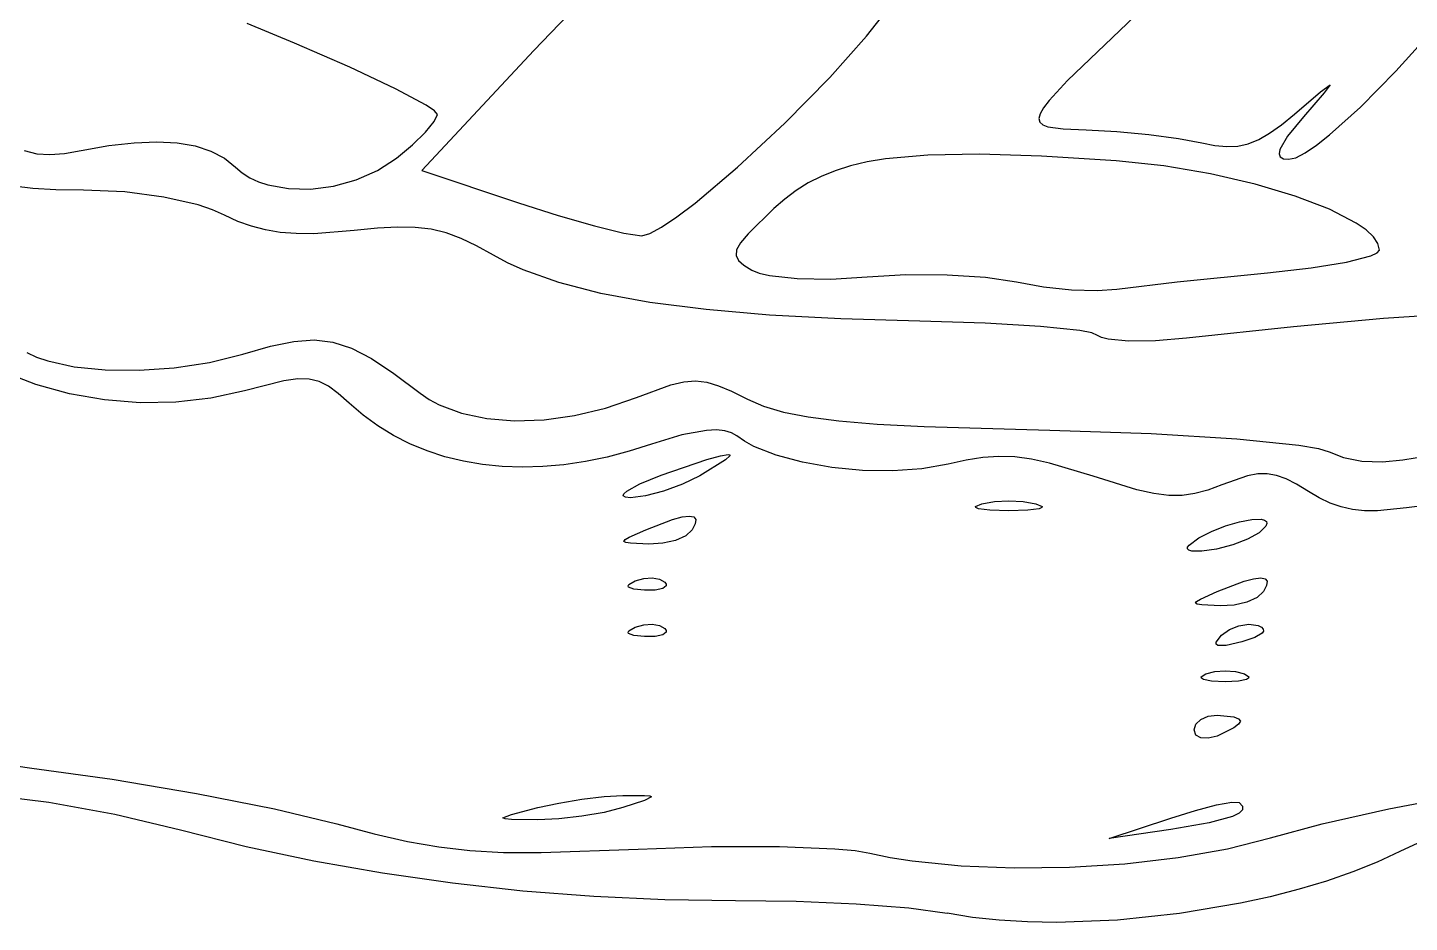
# Model space of a CAD drawing. Extents: x 9 to 1857, y 16 to 982.
# Drawn here: x 792.6 to 987, y 35.8 to 161.8 of the extents above; entities that cross this region are included whole.
import ezdxf

# ---------------------------------------------------------------- set-up
doc = ezdxf.new("R2010")
doc.units = 0

msp = doc.modelspace()

# ---------------------------------------------------------------- linework, layer by layer
at = {"layer": 'Layer 1'}
for p, q in [((872.517092, 167.574965), (863.844, 158.53791)), ((910.647563, 160.536104), (914.150036, 165.027267)), ((948.3645, 163.3769), (938.899613, 154.302919)), ((830.1724, 159.56727), (823.51428, 162.324033)), ((985.065838, 155.638647), (990.450714, 161.591594)), ((837.974539, 156.174688), (830.1724, 159.56727)), ((905.463908, 154.747664), (910.647563, 160.536104)), ((863.844, 158.53791), (848.0949, 141.65521)), ((844.363837, 153.149851), (837.974539, 156.174688)), ((980.093644, 150.577277), (985.065838, 155.638647)), ((899.134, 148.295), (905.463908, 154.747664)), ((938.899613, 154.302919), (936.305604, 151.502961)), ((974.503509, 152.714551), (975.86075, 153.72207)), ((975.86075, 153.72207), (975.011566, 152.560484)), ((848.680942, 150.822374), (844.363837, 153.149851)), ((970.8226, 149.57348), (974.503509, 152.714551)), ((975.011566, 152.560484), (972.0732, 149.19424)), ((849.856374, 150.023149), (848.680942, 150.822374)), ((850.2665, 149.52187), (849.856374, 150.023149)), ((935.508035, 150.455176), (935.030025, 149.610925)), ((936.305604, 151.502961), (935.508035, 150.455176)), ((975.767117, 146.655252), (980.093644, 150.577277)), ((848.585137, 147.039952), (849.814858, 148.529216)), ((849.814858, 148.529216), (850.2665, 149.52187)), ((892.504914, 142.114563), (899.134, 148.29498)), ((899.134, 148.29498), (899.134, 148.295)), ((935.030025, 149.610925), (934.861523, 148.946761)), ((934.861523, 148.946761), (934.99248, 148.439236)), ((934.99248, 148.439236), (935.412848, 148.064904)), ((935.412848, 148.064904), (936.112575, 147.800319)), ((936.112575, 147.800319), (938.309913, 147.506598)), ((967.322198, 146.876331), (968.980429, 148.062374)), ((968.980429, 148.062374), (970.8226, 149.57348)), ((972.0732, 149.19422), (969.838353, 146.455547)), ((972.0732, 149.19424), (972.0732, 149.19422)), ((846.765148, 145.255673), (848.585137, 147.039952)), ((938.309913, 147.506598), (941.5041, 147.3705)), ((941.5041, 147.3705), (945.813956, 147.125223)), ((945.813956, 147.125223), (950.322375, 146.693598)), ((950.322375, 146.693598), (954.494756, 146.136516)), ((954.494756, 146.136516), (957.7965, 145.51487)), ((964.311913, 145.402895), (965.786497, 145.996216)), ((965.786497, 145.996216), (967.322198, 146.876331)), ((969.838353, 146.455547), (968.764488, 144.602599)), ((973.918786, 145.198922), (975.767117, 146.655252)), ((792.158772, 144.465522), (793.932781, 144.001512)), ((793.932781, 144.001512), (795.771915, 143.876808)), ((795.771915, 143.876808), (797.805736, 144.044262)), ((797.805736, 144.044262), (800.16381, 144.45673)), ((800.16381, 144.45673), (804.062776, 145.14334)), ((804.062776, 145.14334), (807.611946, 145.551523)), ((807.611946, 145.551523), (810.817126, 145.680656)), ((810.817126, 145.680656), (813.684123, 145.530112)), ((813.684123, 145.530112), (816.218743, 145.099269)), ((816.218743, 145.099269), (818.426793, 144.3875)), ((818.426793, 144.3875), (820.31408, 143.394182)), ((844.5427, 143.37797), (846.765148, 145.255673)), ((919.254404, 143.811784), (913.280268, 143.277615)), ((926.502738, 143.923684), (919.254404, 143.811784)), ((935.250802, 143.644811), (926.502738, 143.923684)), ((957.7965, 145.51487), (959.640738, 145.152356)), ((959.640738, 145.152356), (961.300445, 145.000099)), ((961.300445, 145.000099), (962.837033, 145.077234)), ((962.837033, 145.077234), (964.311913, 145.402895)), ((968.764488, 144.602599), (968.653805, 143.982212)), ((968.653805, 143.982212), (968.822428, 143.551984)), ((970.997605, 143.450479), (972.319241, 144.12034)), ((972.319241, 144.12034), (973.918786, 145.198922)), ((820.31408, 143.394182), (821.88641, 142.11869)), ((821.88641, 142.11869), (822.830905, 141.311453)), ((841.838209, 141.622836), (844.54261, 143.37799)), ((844.54261, 143.37799), (844.5427, 143.37797)), ((886.506662, 137.067354), (892.504914, 142.114563)), ((908.354795, 142.289683), (906.214829, 141.615714)), ((910.700544, 142.842338), (908.354795, 142.289683)), ((913.280268, 143.277615), (910.700544, 142.842338)), ((945.72413, 143.00666), (935.250802, 143.644811)), ((952.430892, 142.301292), (945.72413, 143.00666)), ((959.029275, 141.185109), (952.430892, 142.301292)), ((968.822428, 143.551984), (969.266709, 143.301491)), ((969.266709, 143.301491), (969.983, 143.22031)), ((969.983, 143.22031), (970.997605, 143.450479)), ((822.830905, 141.311453), (823.915792, 140.626651)), ((823.915792, 140.626651), (825.124458, 140.06336)), ((825.124458, 140.06336), (826.440291, 139.620657)), ((835.655539, 139.445084), (838.831554, 140.309405)), ((838.831554, 140.309405), (841.838209, 141.622836)), ((848.0949, 141.65521), (861.6716, 137.10037)), ((904.252453, 140.816493), (902.439478, 139.888084)), ((906.214829, 141.615714), (904.252453, 140.816493)), ((965.277064, 139.740153), (959.029275, 141.185109)), ((793.380294, 139.092454), (790.696418, 139.435303)), ((796.594141, 138.921587), (793.380294, 139.092454)), ((800.48733, 138.87519), (796.594141, 138.921587)), ((806.305694, 138.620683), (800.48733, 138.87519)), ((811.818593, 137.903793), (806.305694, 138.620683)), ((826.440291, 139.620657), (829.327012, 139.093323)), ((829.327012, 139.093323), (832.44306, 139.037261)), ((832.44306, 139.037261), (835.655539, 139.445084)), ((900.747709, 138.82655), (899.148958, 137.627955)), ((902.439478, 139.888084), (900.747709, 138.82655)), ((970.932043, 138.048466), (965.277064, 139.740153)), ((975.751994, 136.192091), (970.932043, 138.048466)), ((816.63056, 136.794469), (811.818593, 137.903793)), ((818.650111, 136.114503), (816.63056, 136.794469)), ((820.34613, 135.36266), (818.650111, 136.114503)), ((861.6716, 137.10037), (867.242364, 135.324434)), ((883.950142, 135.131165), (886.506662, 137.067354)), ((897.61503, 136.28836), (893.960882, 132.711022)), ((899.148958, 137.627955), (897.61503, 136.28836)), ((979.494703, 134.25307), (975.751994, 136.192091)), ((822.216641, 134.488692), (820.34613, 135.36266)), ((824.117253, 133.797257), (822.216641, 134.488692)), ((867.242364, 135.324434), (872.373938, 133.856061)), ((881.79858, 133.673233), (883.950142, 135.131165)), ((980.8864, 133.278206), (979.494703, 134.25307)), ((826.091176, 133.283215), (824.117253, 133.797257)), ((828.181618, 132.941426), (826.091176, 133.283215)), ((830.431785, 132.766749), (828.181618, 132.941426)), ((832.884888, 132.754042), (830.431785, 132.766749)), ((838.57273, 133.19398), (832.884888, 132.754042)), ((841.855303, 133.527622), (838.57273, 133.19398)), ((844.678191, 133.681065), (841.855303, 133.527622)), ((847.152495, 133.63459), (844.678191, 133.681065)), ((849.389318, 133.368478), (847.152495, 133.63459)), ((851.49976, 132.863009), (849.389318, 133.368478)), ((853.594925, 132.098466), (851.49976, 132.863009)), ((872.373938, 133.856061), (876.496442, 132.84777)), ((876.496442, 132.84777), (879.04, 132.45208)), ((879.04, 132.45208), (880.134394, 132.758543)), ((880.134394, 132.758543), (881.79858, 133.673233)), ((893.960882, 132.711022), (892.919349, 131.459454)), ((981.917954, 132.313446), (980.8864, 133.278206)), ((982.55909, 131.369045), (981.917954, 132.313446)), ((855.785915, 131.055129), (853.594925, 132.098466)), ((858.18383, 129.71328), (855.785915, 131.055129)), ((892.366168, 130.467303), (892.274832, 129.66058)), ((892.919349, 131.459454), (892.366168, 130.467303)), ((982.458085, 130.062353), (982.77953, 130.45526)), ((982.77953, 130.45526), (982.55909, 131.369045)), ((860.143788, 128.653533), (858.18383, 129.71328)), ((862.319024, 127.661516), (860.143788, 128.653533)), ((892.274832, 129.66058), (892.618835, 128.965299)), ((892.618835, 128.965299), (893.37167, 128.307472)), ((893.37167, 128.307472), (894.50683, 127.61311)), ((973.145356, 127.932888), (978.15317, 128.765066)), ((978.15317, 128.765066), (981.536814, 129.640919)), ((981.536814, 129.640919), (982.458085, 130.062353)), ((867.335055, 125.877628), (862.319024, 127.661516)), ((894.50683, 127.61311), (895.534746, 127.203875)), ((895.534746, 127.203875), (896.980377, 126.870661)), ((896.980377, 126.870661), (900.85903, 126.447579)), ((900.85903, 126.447579), (905.611283, 126.374422)), ((905.611283, 126.374422), (910.70563, 126.68175)), ((910.70563, 126.68175), (916.1807, 127.006466)), ((916.1807, 127.006466), (921.969693, 126.980664)), ((921.969693, 126.980664), (927.382728, 126.627664)), ((927.382728, 126.627664), (931.72993, 125.97079)), ((954.311805, 125.998405), (967.03013, 127.24957)), ((967.03013, 127.24957), (973.145356, 127.932888)), ((967.03013, 127.24957), (967.03013, 127.24957)), ((873.271374, 124.355526), (867.335055, 125.877628)), ((931.72993, 125.97079), (935.532325, 125.288968)), ((935.532325, 125.288968), (939.462036, 124.868046)), ((939.462036, 124.868046), (943.05572, 124.741726)), ((943.05572, 124.741726), (945.85003, 124.94371)), ((945.85003, 124.94371), (954.311805, 125.998405)), ((880.16743, 123.089121), (873.271374, 124.355526)), ((888.062674, 122.072324), (880.16743, 123.089121)), ((896.996555, 121.299046), (888.062674, 122.072324)), ((907.008524, 120.763198), (896.996555, 121.299046)), ((918.13803, 120.45869), (907.008524, 120.763198)), ((983.330245, 120.803641), (970.661936, 119.665754)), ((995.721467, 121.617103), (983.330245, 120.803641)), ((927.328677, 120.18176), (918.13803, 120.45869)), ((935.100905, 119.709109), (927.328677, 120.18176)), ((940.635246, 119.106931), (935.100905, 119.709109)), ((942.307124, 118.777955), (940.635246, 119.106931)), ((943.11223, 118.44142), (942.307124, 118.777955)), ((970.661936, 119.665754), (955.61817, 118.04004)), ((822.91617, 115.81368), (826.788882, 116.92172)), ((826.788882, 116.92172), (830.062339, 117.601212)), ((830.062339, 117.601212), (832.928086, 117.809875)), ((832.928086, 117.809875), (835.57767, 117.50543)), ((835.57767, 117.50543), (838.202635, 116.645597)), ((838.202635, 116.645597), (840.994526, 115.188096)), ((943.11247, 118.44146), (943.11223, 118.44142)), ((943.66306, 118.137915), (943.11247, 118.44146)), ((944.605559, 117.903466), (943.66306, 118.137915)), ((947.461108, 117.648449), (944.605559, 117.903466)), ((951.268762, 117.689582), (947.461108, 117.648449)), ((955.61817, 118.04004), (951.268762, 117.689582)), ((792.549624, 116.029949), (793.893348, 115.390484)), ((793.893348, 115.390484), (795.468462, 114.841323)), ((795.468462, 114.841323), (799.208444, 114.019611)), ((818.203045, 114.629856), (822.91617, 115.81368)), ((840.994526, 115.188096), (844.14489, 113.090647)), ((793.795459, 111.510264), (789.342257, 113.242936)), ((799.208444, 114.019611), (803.560732, 113.57621)), ((803.560732, 113.57621), (808.316488, 113.522519)), ((808.316488, 113.522519), (813.266872, 113.869935)), ((813.266872, 113.869935), (818.203045, 114.629856)), ((844.14489, 113.090647), (847.84527, 110.31097)), ((798.525988, 110.212628), (793.795459, 111.510264)), ((828.677252, 112.037505), (823.1599, 110.6484)), ((830.645332, 112.315203), (828.677252, 112.037505)), ((832.262162, 112.294219), (830.645332, 112.315203)), ((833.659604, 111.958969), (832.262162, 112.294219)), ((834.969517, 111.29387), (833.659604, 111.958969)), ((836.323762, 110.283338), (834.969517, 111.29387)), ((878.26777, 109.706), (883.101479, 111.464719)), ((883.101479, 111.464719), (884.939445, 111.89481)), ((884.939445, 111.89481), (886.575795, 112.022581)), ((886.575795, 112.022581), (888.14876, 111.845926)), ((888.14876, 111.845926), (889.796573, 111.362738)), ((889.796573, 111.362738), (891.657466, 110.570912)), ((803.443025, 109.361411), (798.525988, 110.212628)), ((808.455753, 108.967997), (803.443025, 109.361411)), ((813.473353, 109.043768), (808.455753, 108.967997)), ((818.405008, 109.600108), (813.473353, 109.043768)), ((823.1599, 110.6484), (818.405008, 109.600108)), ((837.8542, 108.91179), (836.323762, 110.283338)), ((839.818268, 107.217648), (837.8542, 108.91179)), ((847.84527, 110.31097), (849.111988, 109.437812)), ((849.111988, 109.437812), (850.512897, 108.675048)), ((873.924573, 108.20949), (878.26777, 109.706)), ((891.657466, 110.570912), (893.86967, 109.46834)), ((893.86967, 109.46834), (896.148991, 108.477641)), ((841.904215, 105.697242), (839.818268, 107.217648)), ((850.512897, 108.675048), (853.674806, 107.481546)), ((853.674806, 107.481546), (857.246025, 106.732154)), ((865.276507, 106.572461), (869.565828, 107.16554)), ((869.565828, 107.16554), (873.924573, 108.20949)), ((896.148991, 108.477641), (898.934857, 107.650793)), ((898.934857, 107.650793), (902.407836, 106.969206)), ((902.407836, 106.969206), (906.748495, 106.414289)), ((844.105731, 104.351427), (841.904215, 105.697242)), ((857.246025, 106.732154), (861.141582, 106.428562)), ((861.141582, 106.428562), (865.276507, 106.572461)), ((888.109825, 105.071726), (884.668566, 104.440994)), ((889.507897, 105.133306), (888.109825, 105.071726)), ((890.690122, 105.025615), (889.507897, 105.133306)), ((891.655892, 104.748597), (890.690122, 105.025615)), ((906.748495, 106.414289), (912.1374, 105.96745)), ((912.1374, 105.96745), (918.75512, 105.610098)), ((918.75512, 105.610098), (936.39927, 105.08949)), ((936.39927, 105.08949), (950.657214, 104.624849)), ((846.416506, 103.181063), (844.105731, 104.351427)), ((848.830231, 102.187005), (846.416506, 103.181063)), ((880.3712, 103.13389), (877.241492, 102.131974)), ((884.668566, 104.440994), (880.3712, 103.13389)), ((892.4046, 104.30219), (891.655892, 104.748597)), ((893.475681, 103.536843), (892.4046, 104.30219)), ((894.766606, 102.824746), (893.475681, 103.536843)), ((950.657214, 104.624849), (962.72347, 103.902679)), ((962.72347, 103.902679), (971.450951, 103.01196)), ((971.450951, 103.01196), (974.204186, 102.5312)), ((851.340595, 101.370113), (848.830231, 102.187005)), ((853.941288, 100.731242), (851.340595, 101.370113)), ((874.145323, 101.315798), (871.089003, 100.684504)), ((877.241492, 102.131974), (874.145323, 101.315798)), ((888.182884, 100.952101), (890.097853, 101.499114)), ((890.097853, 101.499114), (891.1659, 101.676499)), ((891.398447, 101.484124), (890.806916, 100.921857)), ((891.1659, 101.676499), (891.385897, 101.62654)), ((891.385897, 101.62654), (891.398447, 101.484124)), ((897.90927, 101.573589), (894.766606, 102.824746)), ((901.635146, 100.575284), (897.90927, 101.573589)), ((926.984131, 101.251334), (924.641691, 100.883051)), ((929.229305, 101.402994), (926.984131, 101.251334)), ((931.4771, 101.329787), (929.229305, 101.402994)), ((933.827401, 101.023469), (931.4771, 101.329787)), ((974.204186, 102.5312), (975.69257, 102.04167)), ((975.69257, 102.04167), (977.693428, 101.235397)), ((977.693428, 101.235397), (980.310982, 100.756942)), ((986.03827, 100.92945), (994.469657, 102.296916)), ((856.626, 100.271251), (853.941288, 100.731242)), ((859.388422, 99.990998), (856.626, 100.271251)), ((862.222243, 99.891339), (859.388422, 99.990998)), ((865.121154, 99.973132), (862.222243, 99.891339)), ((868.078844, 100.237234), (865.121154, 99.973132)), ((871.089003, 100.684504), (868.078844, 100.237234)), ((881.7665, 98.74972), (888.182884, 100.952101)), ((890.806916, 100.921857), (887.1973, 98.68712)), ((905.746788, 99.856399), (901.635146, 100.575284)), ((910.046749, 99.4435), (905.746788, 99.856399)), ((914.337586, 99.363155), (910.046749, 99.4435)), ((918.421851, 99.641929), (914.337586, 99.363155)), ((922.1021, 100.30639), (918.421851, 99.641929)), ((924.641691, 100.883051), (922.1021, 100.30639)), ((936.380094, 100.475792), (933.827401, 101.023469)), ((942.4922, 98.62339), (936.380094, 100.475792)), ((980.310982, 100.756942), (983.205756, 100.642797)), ((983.205756, 100.642797), (986.03827, 100.92945)), ((876.90585, 96.533791), (878.735378, 97.532936)), ((878.735378, 97.532936), (881.7665, 98.74977)), ((881.7665, 98.74977), (881.7665, 98.74972)), ((884.745775, 97.483134), (882.085525, 96.499935)), ((887.1973, 98.68712), (884.745775, 97.483134)), ((948.656592, 96.714005), (942.4922, 98.62339)), ((960.6081, 97.41597), (958.638929, 96.673071)), ((964.195101, 98.681765), (960.6081, 97.41597)), ((965.656169, 98.953743), (964.195101, 98.681765)), ((967.000616, 98.976834), (965.656169, 98.953743)), ((968.307192, 98.74483), (967.000616, 98.976834)), ((969.654648, 98.251526), (968.307192, 98.74483)), ((971.121734, 97.490715), (969.654648, 98.251526)), ((972.7872, 96.45619), (971.121734, 97.490715)), ((876.420472, 95.85543), (876.486232, 96.148069)), ((876.726388, 95.668762), (876.420472, 95.85543)), ((876.486232, 96.148069), (876.90585, 96.533791)), ((877.4218, 95.60095), (876.726388, 95.668762)), ((879.537288, 95.838786), (877.4218, 95.60095)), ((882.085525, 96.499935), (879.537288, 95.838786)), ((951.047644, 96.180009), (948.656592, 96.714005)), ((953.128488, 95.916444), (951.047644, 96.180009)), ((955.012039, 95.915783), (953.128488, 95.916444)), ((956.811214, 96.1705), (955.012039, 95.915783)), ((958.638929, 96.673071), (956.811214, 96.1705)), ((974.296978, 95.557905), (972.7872, 96.45619)), ((975.817127, 94.842945), (974.296978, 95.557905)), ((925.966192, 94.367954), (926.8423, 94.7537)), ((926.023745, 94.199238), (925.966192, 94.367954)), ((926.390913, 94.052061), (926.023745, 94.199238)), ((927.991727, 93.838621), (926.390913, 94.052061)), ((926.8423, 94.7537), (928.618358, 95.061039)), ((926.8423, 94.7537), (926.8423, 94.7537)), ((930.6439, 93.76023), (927.991727, 93.838621)), ((928.618358, 95.061039), (930.643875, 95.163485)), ((930.643875, 95.163485), (932.669392, 95.061039)), ((933.296101, 93.838621), (930.6439, 93.76023)), ((932.669392, 95.061039), (934.44545, 94.7537)), ((934.896919, 94.052061), (933.296101, 93.838621)), ((934.44545, 94.7537), (935.321615, 94.367954)), ((935.264078, 94.199238), (934.896919, 94.052061)), ((935.321615, 94.367954), (935.264078, 94.199238)), ((977.37279, 94.307137), (975.817127, 94.842945)), ((978.989112, 93.946305), (977.37279, 94.307137)), ((980.69124, 93.756277), (978.989112, 93.946305)), ((982.504317, 93.732877), (980.69124, 93.756277)), ((986.5639, 94.16927), (982.504317, 93.732877)), ((990.643036, 94.694122), (986.5639, 94.16927)), ((879.5941, 91.08391), (883.358211, 92.529192)), ((883.358211, 92.529192), (884.702453, 92.890512)), ((884.702453, 92.890512), (885.690337, 93.010953)), ((885.690337, 93.010953), (886.323505, 92.890512)), ((886.532247, 91.926991), (886.1111, 91.08391)), ((886.323505, 92.890512), (886.603595, 92.529192)), ((886.603595, 92.529192), (886.532247, 91.926991)), ((959.156458, 90.849994), (961.118414, 91.615323)), ((961.118414, 91.615323), (963.071013, 92.188102)), ((963.071013, 92.188102), (964.814422, 92.519451)), ((964.814422, 92.519451), (966.148811, 92.560485)), ((966.7912, 91.57608), (965.832216, 90.658057)), ((966.148811, 92.560485), (966.600175, 92.456858)), ((966.600175, 92.456858), (966.874347, 92.262322)), ((966.946349, 91.970766), (966.7912, 91.57608)), ((966.874347, 92.262322), (966.946349, 91.970766)), ((876.510025, 89.454302), (876.674729, 89.692694)), ((876.756762, 89.293385), (876.510025, 89.454302)), ((876.674729, 89.692694), (877.246534, 90.029679)), ((877.246534, 90.029679), (879.5941, 91.08391)), ((879.5941, 91.08391), (879.5941, 91.08391)), ((883.764825, 89.594556), (881.963, 89.176398)), ((885.214263, 90.252484), (883.764825, 89.594556)), ((886.1111, 91.08391), (885.214263, 90.252484)), ((956.0038, 88.93722), (957.384976, 89.940999)), ((957.384976, 89.940999), (959.156458, 90.849994)), ((964.201475, 89.744667), (962.127147, 88.941614)), ((965.832216, 90.658057), (964.201475, 89.744667)), ((877.419278, 89.188822), (876.756762, 89.293385)), ((880.009, 89.06428), (877.419278, 89.188822)), ((881.963, 89.176398), (880.009, 89.06428)), ((955.751273, 88.378181), (955.758283, 88.62604)), ((955.967049, 88.196035), (955.751273, 88.378181)), ((955.758283, 88.62604), (956.0038, 88.93722)), ((956.389888, 88.081989), (955.967049, 88.196035)), ((956.0038, 88.93722), (956.0038, 88.93722)), ((957.793858, 88.067757), (956.389888, 88.081989)), ((959.8374, 88.3546), (957.793858, 88.067757)), ((962.127147, 88.941614), (959.8374, 88.3546)), ((877.218488, 83.395715), (878.1004, 83.87867)), ((878.1004, 83.87858), (879.310988, 84.218031)), ((878.1004, 83.87867), (878.1004, 83.87858)), ((879.310988, 84.218031), (880.499525, 84.29886)), ((880.499525, 84.29886), (881.5294, 84.126699)), ((881.5294, 84.126699), (882.264, 83.70718)), ((882.264, 83.70718), (882.442678, 83.447039)), ((959.97, 82.39464), (963.73411, 83.839922)), ((963.73411, 83.839922), (965.07835, 84.201242)), ((965.07835, 84.201242), (966.066234, 84.321682)), ((966.066234, 84.321682), (966.699401, 84.201242)), ((966.699401, 84.201242), (966.979491, 83.839922)), ((966.979491, 83.839922), (966.908144, 83.237721)), ((877.086831, 83.18616), (877.218488, 83.395715)), ((877.15775, 83.001507), (877.086831, 83.18616)), ((877.896438, 82.717771), (877.15775, 83.001507)), ((879.4128, 82.56623), (877.896438, 82.717771)), ((880.925911, 82.603203), (879.4128, 82.56623)), ((881.967863, 82.830645), (880.925911, 82.603203)), ((882.445083, 83.211117), (881.967863, 82.830645)), ((882.442678, 83.447039), (882.445083, 83.211117)), ((957.622434, 81.340409), (959.97, 82.39464)), ((959.97, 82.39464), (959.97, 82.39464)), ((966.487, 82.39464), (965.590163, 81.563214)), ((966.908144, 83.237721), (966.487, 82.39464)), ((956.885925, 80.765031), (957.050629, 81.003423)), ((957.132662, 80.604113), (956.885925, 80.765031)), ((957.050629, 81.003423), (957.622434, 81.340409)), ((957.795178, 80.499548), (957.132662, 80.604113)), ((960.3849, 80.375), (957.795178, 80.499548)), ((962.3389, 80.487124), (960.3849, 80.375)), ((964.140725, 80.905285), (962.3389, 80.487124)), ((965.590163, 81.563214), (964.140725, 80.905285)), ((879.310388, 77.701041), (880.498925, 77.78187)), ((880.498925, 77.78187), (881.5288, 77.609709)), ((963.010563, 77.585527), (964.409705, 77.776615)), ((964.409705, 77.776615), (965.6972, 77.58892)), ((877.086231, 76.669166), (877.217888, 76.878721)), ((877.15715, 76.484514), (877.086231, 76.669166)), ((877.895837, 76.20078), (877.15715, 76.484514)), ((877.217888, 76.878721), (878.0998, 77.36168)), ((879.4122, 76.04924), (877.895837, 76.20078)), ((878.0998, 77.36159), (879.310388, 77.701041)), ((878.0998, 77.36168), (878.0998, 77.36159)), ((880.925311, 76.086213), (879.4122, 76.04924)), ((881.967263, 76.313655), (880.925311, 76.086213)), ((881.5288, 77.609709), (882.2634, 77.19019)), ((882.444483, 76.694127), (881.967263, 76.313655)), ((882.2634, 77.19019), (882.442078, 76.930049)), ((882.442078, 76.930049), (882.444483, 76.694127)), ((959.809638, 75.282222), (960.5526, 76.24358)), ((960.5526, 76.24358), (961.668589, 77.059802)), ((960.5526, 76.24358), (960.5526, 76.24358)), ((961.668589, 77.059802), (963.010563, 77.585527)), ((965.22872, 75.90017), (963.4021, 75.29375)), ((966.261296, 76.526021), (965.22872, 75.90017)), ((965.6972, 77.58892), (966.186186, 77.3661)), ((966.186186, 77.3661), (966.438049, 77.10953)), ((966.460512, 76.826929), (966.261296, 76.526021)), ((966.438049, 77.10953), (966.460512, 76.826929)), ((959.793049, 74.985497), (959.809638, 75.282222)), ((960.017825, 74.80982), (959.793049, 74.985497)), ((961.205775, 74.816841), (960.017825, 74.80982)), ((963.4021, 75.29375), (961.205775, 74.816841)), ((957.714364, 70.373911), (958.3402, 70.79935)), ((957.755458, 70.187833), (957.714364, 70.373911)), ((958.017713, 70.025509), (957.755458, 70.187833)), ((959.161155, 69.7901), (958.017713, 70.025509)), ((958.3402, 70.79935), (959.608809, 71.138324)), ((958.3402, 70.79935), (958.3402, 70.79935)), ((959.608809, 71.138324), (961.0556, 71.251315)), ((961.0556, 71.251315), (962.502391, 71.138324)), ((962.502391, 71.138324), (963.771, 70.79935)), ((964.093488, 70.025509), (962.950045, 69.7901)), ((963.771, 70.79935), (964.396836, 70.373911)), ((964.355742, 70.187833), (964.093488, 70.025509)), ((964.396836, 70.373911), (964.355742, 70.187833)), ((961.0556, 69.70364), (959.161155, 69.7901)), ((962.950045, 69.7901), (961.0556, 69.70364)), ((956.967227, 63.728837), (957.667313, 64.397894)), ((957.667313, 64.397894), (958.703417, 64.849959)), ((958.703417, 64.849959), (959.9686, 65.01599)), ((959.9686, 65.01599), (962.269925, 64.765197)), ((962.269925, 64.765197), (962.969988, 64.493734)), ((962.969988, 64.493734), (963.2271, 64.16225)), ((963.2271, 64.16225), (962.969988, 63.732083)), ((956.7101, 62.91183), (956.967227, 63.728837)), ((956.967227, 62.193499), (956.7101, 62.91183)), ((956.7101, 62.91183), (956.7101, 62.91183)), ((957.667313, 61.793087), (956.967227, 62.193499)), ((962.269925, 63.191975), (959.9686, 62.05808)), ((962.969988, 63.732083), (962.269925, 63.191975)), ((958.703417, 61.73861), (957.667313, 61.793087)), ((959.9686, 62.05808), (958.703417, 61.73861)), ((782.175907, 59.117579), (793.24423, 57.52818)), ((793.24423, 57.52818), (804.525653, 55.977087)), ((804.525653, 55.977087), (816.374892, 53.983271)), ((795.638512, 52.691029), (786.908195, 53.78325)), ((804.924898, 50.997613), (795.638512, 52.691029)), ((816.374892, 53.983271), (827.384225, 51.803743)), ((864.3862, 51.98203), (867.34518, 52.629105)), ((867.34518, 52.629105), (870.584163, 53.165091)), ((870.584163, 53.165091), (873.711114, 53.534242)), ((873.711114, 53.534242), (876.334, 53.68081)), ((876.334, 53.68081), (879.388881, 53.676992)), ((879.388881, 52.986862), (876.334, 51.98203)), ((879.388881, 53.676992), (880.152602, 53.619632)), ((880.407175, 53.498762), (879.388881, 52.986862)), ((880.152602, 53.619632), (880.407175, 53.498762)), ((959.854375, 52.352467), (962.009025, 52.746594)), ((962.009025, 52.746594), (963.0461, 52.69718)), ((963.0461, 52.69718), (963.496124, 52.182405)), ((984.085294, 51.800901), (994.383226, 53.7845)), ((814.1293, 48.80165), (804.924898, 50.997613)), ((827.384225, 51.803743), (836.14593, 49.69551)), ((859.49845, 50.525889), (860.720388, 51.022642)), ((860.720388, 51.022642), (864.3862, 51.98203)), ((864.3862, 51.98203), (864.3862, 51.98203)), ((870.584163, 50.765574), (867.34518, 50.404773)), ((873.711114, 51.309905), (870.584163, 50.765574)), ((876.334, 51.98203), (873.711114, 51.309905)), ((953.4516, 50.51944), (956.896962, 51.586262)), ((956.896962, 51.586262), (959.854375, 52.352467)), ((962.12515, 50.751385), (958.810644, 49.839323)), ((963.048948, 51.214754), (962.12515, 50.751385)), ((963.501506, 51.690012), (963.048948, 51.214754)), ((963.496124, 52.182405), (963.501506, 51.690012)), ((974.706665, 49.701962), (984.085294, 51.800901)), ((823.384937, 46.486715), (814.1293, 48.80165)), ((836.14593, 49.69551), (841.402881, 48.299284)), ((859.803934, 50.401231), (859.49845, 50.525889)), ((860.720388, 50.332509), (859.803934, 50.401231)), ((864.3862, 50.28324), (860.720388, 50.332509)), ((867.34518, 50.404773), (864.3862, 50.28324)), ((944.7624, 47.62655), (953.4516, 50.51944)), ((953.4516, 48.91185), (944.7624, 47.62655)), ((958.810644, 49.839323), (953.4516, 48.91185)), ((967.4591, 47.7391), (974.706665, 49.701962)), ((841.402881, 48.299284), (846.074649, 47.225325)), ((846.074649, 47.225325), (850.45927, 46.448715)), ((961.379241, 46.169041), (967.45913, 47.73907)), ((967.45913, 47.73907), (967.4591, 47.7391)), ((988.184426, 46.975656), (985.61722, 45.80545)), ((832.875542, 44.46738), (823.384937, 46.486715)), ((850.45927, 46.448715), (854.85478, 45.944535)), ((854.85478, 45.944535), (859.559215, 45.687866)), ((859.559215, 45.687866), (864.870611, 45.65379)), ((864.870611, 45.65379), (878.50643, 46.15374)), ((878.50643, 46.15374), (888.806332, 46.503151)), ((888.806332, 46.503151), (898.383242, 46.512023)), ((898.383242, 46.512023), (906.167972, 46.19908)), ((906.167972, 46.19908), (909.054147, 45.927781)), ((909.054147, 45.927781), (911.09133, 45.58305)), ((911.09133, 45.58305), (913.952147, 44.975968)), ((913.952147, 44.975968), (917.070649, 44.474276)), ((946.939431, 44.088185), (954.442544, 44.948377)), ((954.442544, 44.948377), (961.379241, 46.169041)), ((985.61722, 45.80545), (982.450828, 44.315686)), ((842.555549, 42.749431), (832.875542, 44.46738)), ((917.070649, 44.474276), (923.93551, 43.78151)), ((923.93551, 43.78151), (931.395522, 43.493644)), ((931.395522, 43.493644), (939.160292, 43.599571)), ((939.160292, 43.599571), (946.939431, 44.088185)), ((979.012551, 42.929707), (975.337432, 41.652302)), ((982.450828, 44.315686), (979.012551, 42.929707)), ((852.379387, 41.338653), (842.555549, 42.749431)), ((862.30149, 40.240832), (852.379387, 41.338653)), ((975.337432, 41.652302), (971.460515, 40.488259)), ((872.276289, 39.461754), (862.30149, 40.240832)), ((882.258215, 39.007205), (872.276289, 39.461754)), ((892.2017, 38.88297), (882.258215, 39.007205)), ((900.729284, 38.769423), (892.2017, 38.88297)), ((967.416844, 39.442367), (963.24146, 38.519417)), ((971.460515, 40.488259), (967.416844, 39.442367)), ((909.181175, 38.396352), (900.729284, 38.769423)), ((916.581153, 37.822098), (909.181175, 38.396352)), ((921.953, 37.105), (916.581153, 37.822098)), ((921.95302, 37.10526), (921.953, 37.105)), ((925.518137, 36.535402), (921.95302, 37.10526)), ((954.635732, 37.061495), (945.923678, 36.152805)), ((963.24146, 38.519417), (954.635732, 37.061495)), ((929.301975, 36.136375), (925.518137, 36.535402)), ((933.269492, 35.903391), (929.301975, 36.136375)), ((937.385643, 35.831661), (933.269492, 35.903391)), ((945.923678, 36.152805), (937.385643, 35.831661))]:
    msp.add_line(p, q, dxfattribs=at)

doc.saveas('drawing.dxf')
